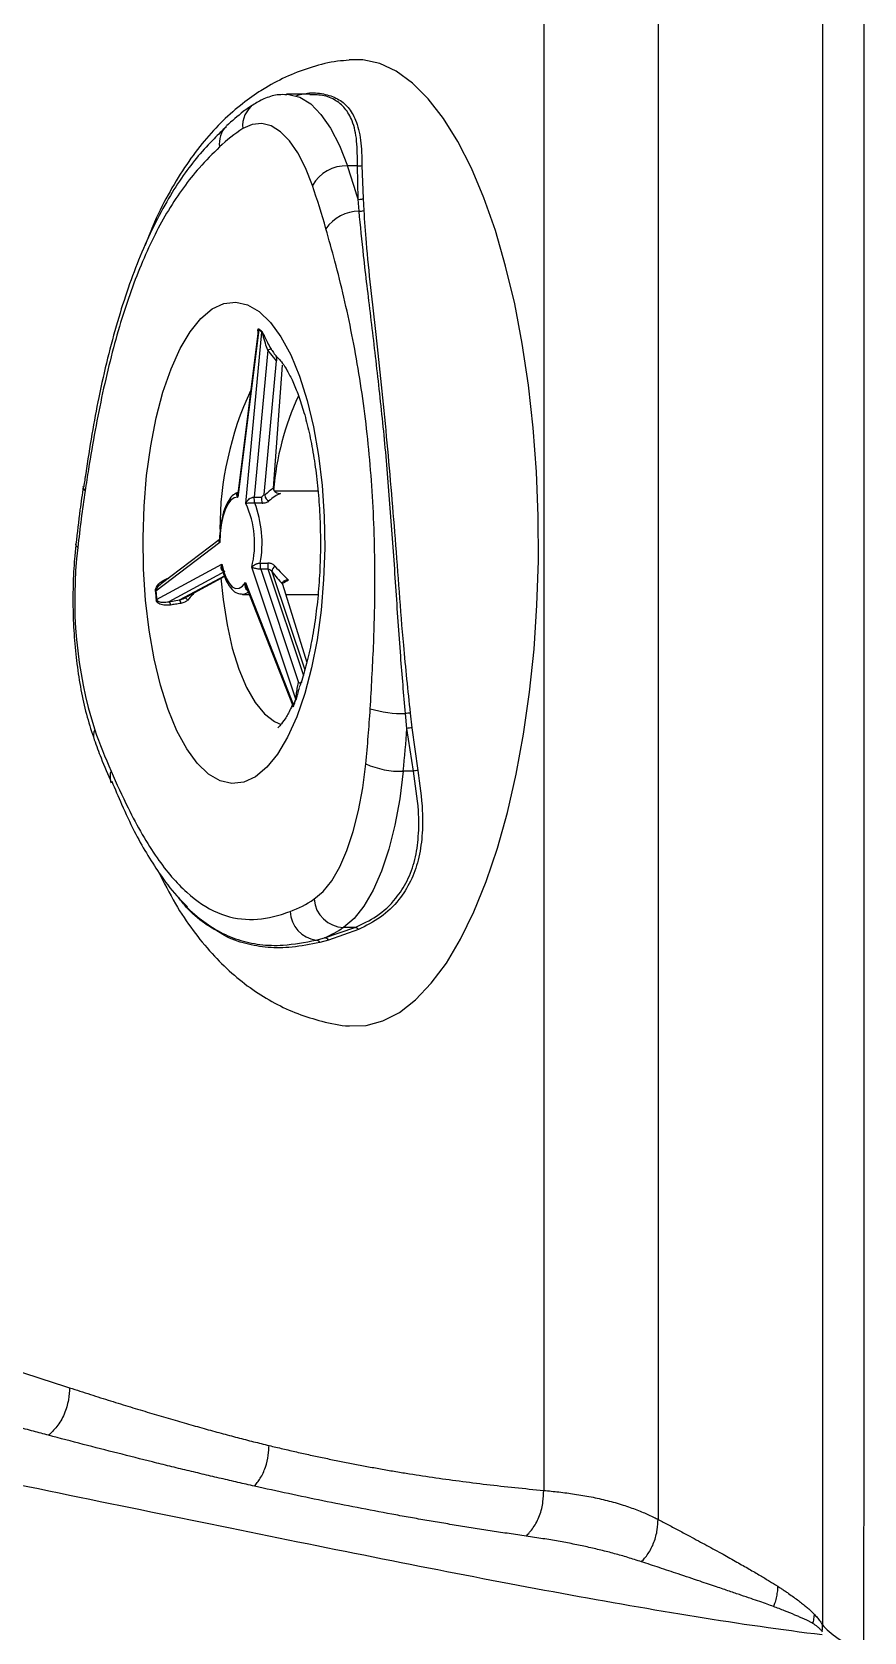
# Model space of a CAD drawing. Extents: x -54 to 18, y -18 to 89.
# Drawn here: x 9.1 to 11.96, y 10.73 to 16.23 of the extents above; entities that cross this region are included whole.
import ezdxf

# ---------------------------------------------------------------- set-up
doc = ezdxf.new("R2010")
doc.units = 0
doc.header["$MEASUREMENT"] = 0
doc.layers.add('GEOMETRY', color=2, linetype='Continuous', lineweight=25)

# ---------------------------------------------------------------- blocks, each defined once
blk = doc.blocks.new('2026 MINI-ASPIRE')
at = {"layer": 'GEOMETRY'}
for p, q in [((29.1271, -29.0858), (29.1271, -39.6369)), ((28.7334, -29.1878), (28.7334, -39.5369)), ((27.9284, -34.7343), (27.8483, -34.7343)), ((27.941, -34.7364), (27.9284, -34.7359)), ((27.6404, -34.8448), (27.642, -34.8432)), ((28.0925, -34.9805), (28.0579, -34.9805)), ((28.0947, -35.0955), (28.0925, -34.9805)), ((28.1082, -34.9793), (28.112, -35.0933)), ((28.0983, -35.1368), (28.0947, -35.0955)), ((28.112, -35.0933), (28.1144, -35.1343)), ((27.7531, -35.5449), (27.6804, -36.1203)), ((27.7508, -35.5498), (27.6804, -36.1071)), ((27.7083, -36.1419), (27.7637, -35.5531)), ((27.7842, -35.615), (27.7367, -36.1202)), ((27.7712, -36.1108), (27.8143, -35.6517)), ((27.8143, -35.6517), (27.7842, -35.615)), ((27.8037, -36.0891), (27.8342, -35.6665)), ((27.1491, -36.0848), (27.1492, -36.0836)), ((27.9566, -36.1002), (27.8085, -36.1002)), ((27.7367, -36.1202), (27.7626, -36.1202)), ((27.7652, -36.1405), (27.7392, -36.1405)), ((27.6171, -36.2666), (27.4169, -36.4188)), ((27.619, -36.2761), (27.3989, -36.4435)), ((27.4015, -36.472), (27.6259, -36.3511)), ((27.6358, -36.3761), (27.4433, -36.4799)), ((27.8803, -36.8153), (27.7286, -36.3608)), ((27.7583, -36.3469), (27.7842, -36.3469)), ((27.7596, -36.368), (27.8897, -36.758)), ((27.7855, -36.368), (27.7596, -36.368)), ((27.908, -36.7349), (27.7855, -36.368)), ((27.7982, -36.3757), (27.9112, -36.7142)), ((27.4408, -36.3995), (27.443, -36.399)), ((27.4408, -36.3995), (27.4409, -36.4005)), ((27.4806, -36.4738), (27.6352, -36.3905)), ((27.4924, -36.4697), (27.6359, -36.3924)), ((27.7075, -36.4141), (27.8723, -36.8356)), ((27.7113, -36.4314), (27.8688, -36.8342)), ((27.8342, -36.419), (27.9181, -36.6889)), ((27.4433, -36.4799), (27.4806, -36.4738)), ((27.6968, -36.4546), (27.7204, -36.4546)), ((27.8453, -36.4546), (27.9567, -36.4546)), ((28.2629, -36.9159), (28.2579, -36.8648)), ((28.2741, -36.8632), (28.2802, -36.9141)), ((28.2849, -37.0629), (28.2629, -36.9159)), ((28.2802, -36.9141), (28.3004, -37.0606)), ((28.2849, -37.0629), (28.2503, -37.0629)), ((27.9506, -37.6438), (27.9792, -37.6361)), ((27.9928, -37.6441), (27.963, -37.6521)), ((27.9792, -37.6361), (28.0839, -37.6005)), ((28.0958, -37.6073), (27.9928, -37.6441)), ((28.0839, -37.6005), (28.0447, -37.6005))]:
    blk.add_line(p, q, dxfattribs=at)
at = {"layer": 'GEOMETRY', "flags": 128}
for points in [[(28.065, -37.9392), (28.1228, -37.9378), (28.1805, -37.9222), (28.2373, -37.8926), (28.2929, -37.8493), (28.3468, -37.7925), (28.3985, -37.7228), (28.4475, -37.6407), (28.4934, -37.5471), (28.5359, -37.4426), (28.5745, -37.3281), (28.609, -37.2047), (28.6391, -37.0734), (28.6645, -36.9353), (28.6849, -36.7916), (28.7003, -36.6435), (28.7104, -36.4922), (28.7152, -36.3392), (28.7147, -36.1856), (28.7088, -36.0328), (28.6977, -35.882), (28.6813, -35.7347), (28.6599, -35.592), (28.6336, -35.4551), (28.6026, -35.3252), (28.5673, -35.2035), (28.5278, -35.0909), (28.4847, -34.9885), (28.4381, -34.897), (28.3885, -34.8174), (28.3364, -34.7501), (28.2822, -34.696), (28.2263, -34.6553), (28.1692, -34.6284), (28.1115, -34.6156), (28.0645, -34.6156)], [(27.8487, -34.7343), (27.857, -34.7347), (27.8947, -34.7445), (27.9316, -34.7675), (27.9669, -34.8034), (28.0002, -34.8515), (28.0307, -34.9109), (28.0579, -34.9805)], [(27.9374, -35.0477), (27.9138, -34.9873), (27.8873, -34.9359), (27.8585, -34.8942), (27.8279, -34.8631), (27.7959, -34.8431), (27.7633, -34.8346), (27.7305, -34.8378), (27.6981, -34.8525)], [(27.7416, -37.0822), (27.7013, -37.101), (27.6605, -37.1057), (27.6197, -37.0963), (27.5798, -37.0728), (27.5414, -37.0358), (27.5051, -36.9857), (27.4716, -36.9236), (27.4414, -36.8504), (27.4151, -36.7673), (27.3932, -36.6759), (27.3759, -36.5777), (27.3636, -36.4744), (27.3565, -36.3676), (27.3547, -36.2594), (27.3583, -36.1514), (27.3671, -36.0456), (27.3811, -35.9438), (27.4, -35.8476), (27.4234, -35.7588), (27.4511, -35.6789), (27.4824, -35.6093), (27.5169, -35.551), (27.5539, -35.5052), (27.5929, -35.4726), (27.6332, -35.4538), (27.6741, -35.4491), (27.7148, -35.4585), (27.7547, -35.482), (27.7932, -35.519), (27.8295, -35.569), (27.863, -35.6312), (27.8931, -35.7044), (27.9194, -35.7874), (27.9414, -35.8788), (27.9587, -35.9771), (27.971, -36.0804), (27.9781, -36.1871), (27.9799, -36.2954), (27.9763, -36.4034), (27.9674, -36.5092), (27.9535, -36.611), (27.9346, -36.7072), (27.9111, -36.7959), (27.8835, -36.8758), (27.8522, -36.9455), (27.8177, -37.0038), (27.7806, -37.0496), (27.7416, -37.0822)], [(27.6804, -36.1203), (27.6686, -36.1223), (27.6572, -36.1305), (27.6466, -36.1446), (27.6373, -36.1639), (27.6296, -36.1877), (27.6238, -36.2151), (27.6203, -36.245), (27.619, -36.2761)], [(27.1304, -36.2929), (27.1251, -36.2875), (27.1236, -36.2823), (27.1236, -36.2821)], [(27.6259, -36.3511), (27.6325, -36.3772), (27.6408, -36.3993), (27.6507, -36.4166), (27.6617, -36.4283), (27.6733, -36.434), (27.6852, -36.4335), (27.6967, -36.4268), (27.7075, -36.4141)], [(27.623, -36.3993), (27.6302, -36.472), (27.6437, -36.5589), (27.6619, -36.6396), (27.6844, -36.7121), (27.7108, -36.7749), (27.7404, -36.8266), (27.7725, -36.866), (27.8066, -36.8923), (27.8296, -36.9021)], [(27.8897, -36.758), (27.8916, -36.7587), (27.8935, -36.7592), (27.8954, -36.7593), (27.8971, -36.7591), (27.8987, -36.7586), (27.9, -36.7578), (27.901, -36.7567), (27.9017, -36.7554)], [(27.943, -37.5034), (27.9742, -37.4769), (28.0039, -37.4395), (28.0314, -37.392), (28.0562, -37.3352), (28.078, -37.2701), (28.0963, -37.1979), (28.1107, -37.1199), (28.1212, -37.0375)], [(28.2503, -37.0629), (28.2382, -37.158), (28.2215, -37.248), (28.2004, -37.3313), (28.1753, -37.4064), (28.1466, -37.4719), (28.1149, -37.5268), (28.0808, -37.5699), (28.0447, -37.6005)], [(27.2456, -37.1025), (27.2455, -37.1024), (27.244, -37.0983)]]:
    blk.add_lwpolyline(points, dxfattribs=at)
at = {"layer": 'GEOMETRY'}
for centre, radius, start, end in [((27.7861, -34.8419), 0.0886, 123.7208, 186.8639), ((27.7004, -34.9024), 0.0832, 136.1322, 189.1825), ((27.991, -35.3046), 0.5387, 122.9282, 133.7832), ((28.0539, -35.115), 0.1345, 88.2649, 149.9901), ((25.1603, -35.9707), 3.0622, 16.6078, 18.8669), ((28.0983, -34.9537), 0.0274, 257.7986, 291.1105), ((25.1057, -36.0143), 2.9922, 15.8562, 18.8474), ((28.0997, -35.0661), 0.0298, 260.3711, 294.2896), ((28.0995, -35.2779), 0.1411, 90.4666, 144.9105), ((28.1018, -35.106), 0.0309, 263.5185, 293.9858), ((27.6399, -35.699), 0.1937, 50.3309, 54.3178), ((27.7434, -35.5439), 0.00969, 353.999, 13.0569), ((27.6406, -35.7015), 0.1929, 50.3309, 54.3178), ((27.7543, -35.5519), 0.00945, 353.0793, 12.3809), ((27.7929, -35.6238), 0.0124, 75.4839, 134.8417), ((28.7488, -36.2303), 1.1296, 154.9784, 180.0103), ((28.7504, -36.172), 0.9493, 155.0385, 175.4324), ((31.8643, -36.8058), 4.7616, 171.4574, 173.8159), ((27.1669, -36.0849), 0.0178, 179.9267, 230.1528), ((27.4116, -36.2797), 0.3272, 345.6534, 24.901), ((27.7791, -36.1252), 0.0427, 173.2689, 200.9714), ((27.3729, -36.2784), 0.3915, 349.9201, 20.6344), ((27.805, -36.1252), 0.0427, 173.2689, 200.9714), ((27.7971, -36.1123), 0.0231, 183.8029, 246.6016), ((28.6106, -36.4728), 1.4911, 173.0717, 197.4827), ((27.8049, -36.3547), 0.0473, 170.5733, 196.4155), ((27.8309, -36.3547), 0.0473, 170.5733, 196.4155), ((27.82, -36.3758), 0.0217, 121.53, 179.7005), ((27.3947, -36.436), 0.00861, 286.2838, 298.8933), ((29.265, -36.2862), 1.8745, 184.8382, 185.7162), ((29.2586, -36.2861), 1.8664, 184.8382, 185.7162), ((27.3972, -36.4654), 0.00785, 289.0661, 303.1956), ((27.4369, -36.4906), 0.0125, 355.7755, 58.9582), ((27.4685, -36.4848), 0.0164, 356.4263, 42.3628), ((27.7637, -36.207), 0.3695, 224.424, 226.3063), ((27.6959, -36.4236), 0.0309, 271.6175, 313.1847), ((27.108, -36.5226), 0.8259, 337.7324, 339.2444), ((27.105, -36.5237), 0.8295, 337.7324, 339.2444), ((27.8752, -36.8173), 0.00541, 355.9676, 21.3775), ((27.8669, -36.8375), 0.00577, 355.2429, 19.8721), ((22.7725, -36.5089), 5.3748, 354.356, 356.3801), ((28.2511, -36.4602), 0.4046, 253.5501, 270.9687), ((28.2745, -36.9512), 0.088, 90.3112, 100.8829), ((27.2313, -36.9396), 0.0469, 156.3024, 198.5396), ((29.2956, -36.1673), 2.2378, 199.6735, 203.5758), ((22.6878, -36.5128), 5.5896, 354.3523, 355.8648), ((28.2789, -36.9893), 0.0752, 89.0154, 102.299), ((28.2387, -36.7805), 0.2826, 245.4184, 272.3462), ((27.298, -37.0813), 0.0567, 160.5632, 197.5154), ((28.301, -37.118), 0.0575, 90.5068, 106.2544), ((27.7236, -37.1739), 0.3959, 290.3277, 303.6606), ((28.0488, -37.4944), 0.1061, 184.8665, 267.8092), ((27.964, -37.5417), 0.103, 181.9007, 262.5181), ((27.9477, -37.6616), 0.018, 31.7798, 80.5858), ((27.8075, -37.2425), 0.4294, 293.5723, 303.527), ((27.9779, -37.654), 0.0179, 33.5311, 85.6272), ((28.0817, -37.6182), 0.0179, 37.7759, 82.7459)]:
    blk.add_arc(centre, radius, start, end, dxfattribs=at)
for centre, major_axis, ratio, start_param, end_param in [((27.7981, -36.274), (0.0586, 0.1951), 0.488418, 0.500909, 0.768138), ((27.8164, -36.2774), (0.0667, 0.1731), 0.568136, 0.499148, 0.83811), ((27.7993, -36.2868), (-0.1288, 0.195), 0.225057, 1.891393, 2.158622), ((27.8164, -36.2774), (-0.1322, 0.1738), 0.25968, 1.843933, 2.182896), ((27.8164, -36.2774), (0.2238, 0.138), 0.496388, 4.492768, 4.582866)]:
    blk.add_ellipse(centre, major_axis=major_axis, ratio=ratio, start_param=start_param, end_param=end_param, dxfattribs=at)
for points, knots in [([(29.6942, -28.7225), (29.6938, -29.6623), (29.6935, -30.6021), (29.6932, -32.4816), (29.6931, -33.4214), (29.693, -36.2407), (29.6931, -38.1203), (29.6933, -39.9998)], [0, 0, 0, 0, 0.25, 0.25, 0.5, 0.5, 1, 1, 1, 1]), ([(29.8306, -28.7225), (29.8311, -29.002), (29.8321, -29.6057), (29.8333, -30.5831), (29.8344, -31.7095), (29.8351, -33.0008), (29.8356, -34.4744), (29.8357, -36.1487), (29.8353, -38.0434), (29.8347, -39.3823), (29.8343, -40.0919)], [0, 0, 0, 0, 0.073754, 0.15929, 0.257896, 0.370974, 0.500038, 0.646718, 0.812753, 1, 1, 1, 1]), ([(28.0643, -34.6172), (28.0508, -34.6182), (28.0076, -34.6214), (27.9367, -34.6394), (27.8538, -34.6698), (27.7937, -34.701), (27.7615, -34.7214), (27.7537, -34.7263)], [0, 0, 0, 0, 0.119712, 0.384588, 0.648542, 0.91476, 1, 1, 1, 1]), ([(27.7537, -34.7263), (27.732, -34.7414), (27.6848, -34.7741), (27.6194, -34.8339), (27.5553, -34.905), (27.495, -34.9873), (27.4386, -35.0819), (27.3934, -35.1718), (27.3698, -35.2332), (27.361, -35.2559)], [0, 0, 0, 0, 0.117008, 0.25382, 0.397708, 0.552032, 0.718378, 0.89554, 1, 1, 1, 1]), ([(27.8814, -34.7394), (27.8946, -34.7359), (27.9281, -34.727), (27.9769, -34.7317), (28.025, -34.7474), (28.0624, -34.7779), (28.0898, -34.8246), (28.106, -34.89), (28.1075, -34.9492), (28.1082, -34.9793)], [0, 0, 0, 0, 0.089189, 0.227296, 0.368701, 0.5067, 0.648619, 0.821579, 1, 1, 1, 1]), ([(27.7369, -34.7682), (27.7244, -34.7766), (27.6917, -34.7984), (27.661, -34.8261), (27.642, -34.8431)], [0, 0, 0, 0, 0.382445, 1, 1, 1, 1]), ([(27.8491, -34.736), (27.8403, -34.7357), (27.8152, -34.7348), (27.7762, -34.7462), (27.7496, -34.7611), (27.7369, -34.7682)], [0, 0, 0, 0, 0.221783, 0.628186, 1, 1, 1, 1]), ([(28.0925, -34.9805), (28.0925, -34.9511), (28.0924, -34.8925), (28.078, -34.8277), (28.0515, -34.781), (28.0148, -34.7516), (27.9765, -34.7367), (27.9493, -34.7365), (27.941, -34.7364)], [0, 0, 0, 0, 0.21135, 0.422456, 0.59023, 0.75793, 0.925526, 1, 1, 1, 1]), ([(27.6414, -34.8459), (27.6274, -34.8594), (27.5959, -34.8899), (27.5453, -34.9444), (27.4919, -35.0135), (27.4409, -35.0935), (27.3912, -35.1857), (27.3448, -35.2888), (27.3031, -35.3991), (27.2658, -35.5168), (27.232, -35.6426), (27.2028, -35.7718), (27.1778, -35.9048), (27.1621, -36.0093), (27.1528, -36.0697), (27.1505, -36.0849)], [0, 0, 0, 0, 0.064031, 0.144202, 0.222263, 0.303673, 0.391395, 0.477461, 0.561489, 0.644154, 0.728325, 0.814325, 0.891908, 0.972743, 1, 1, 1, 1]), ([(27.6182, -34.9157), (27.5946, -34.9389), (27.5523, -34.9803), (27.4934, -35.0539), (27.4265, -35.1543), (27.3514, -35.3029), (27.275, -35.515), (27.2135, -35.7579), (27.1769, -35.958), (27.1593, -36.0735), (27.1555, -36.0985)], [0, 0, 0, 0, 0.1133141, 0.2030249, 0.2927119, 0.4593265, 0.6230893, 0.7884535, 0.9540975, 1, 1, 1, 1]), ([(28.2579, -36.8648), (28.2522, -36.7992), (28.2396, -36.6549), (28.225, -36.4274), (28.2083, -36.1871), (28.1893, -35.9499), (28.1649, -35.7191), (28.1387, -35.4976), (28.1145, -35.3024), (28.1032, -35.1871), (28.0983, -35.1368)], [0, 0, 0, 0, 0.109289, 0.240653, 0.372441, 0.503824, 0.63517, 0.766922, 0.898249, 1, 1, 1, 1]), ([(28.1144, -35.1343), (28.1168, -35.1709), (28.1226, -35.2558), (28.1373, -35.3982), (28.1555, -35.5615), (28.1742, -35.7332), (28.192, -35.9091), (28.2078, -36.0861), (28.2222, -36.2647), (28.2358, -36.4462), (28.2511, -36.6477), (28.2658, -36.7854), (28.2741, -36.8632)], [0, 0, 0, 0, 0.074578, 0.173246, 0.271929, 0.37367, 0.475414, 0.572737, 0.670057, 0.77015, 0.870233, 1, 1, 1, 1]), ([(28.1365, -36.8482), (28.1407, -36.7769), (28.1491, -36.6344), (28.1549, -36.3897), (28.1475, -36.119), (28.1208, -35.8293), (28.076, -35.5579), (28.0273, -35.3502), (27.9945, -35.2339), (27.984, -35.1968)], [0, 0, 0, 0, 0.1231091, 0.2460872, 0.4175077, 0.5840052, 0.7522704, 0.9207944, 1, 1, 1, 1]), ([(27.7497, -35.5477), (27.7498, -35.5458), (27.75, -35.5429), (27.7513, -35.541), (27.7524, -35.5415), (27.7529, -35.5417)], [0, 0, 0, 0, 0.528137, 0.797452, 1, 1, 1, 1]), ([(27.7525, -35.5627), (27.7525, -35.5626), (27.751, -35.5587), (27.7508, -35.5544), (27.7508, -35.5498), (27.7509, -35.5495), (27.7509, -35.5494)], [0, 0, 0, 0, 0.008212, 0.665658, 0.952124, 1, 1, 1, 1]), ([(27.7531, -35.5449), (27.7529, -35.5448), (27.7525, -35.5447), (27.7519, -35.5452), (27.7512, -35.5467), (27.7511, -35.5487), (27.751, -35.5498)], [0, 0, 0, 0, 0.151854, 0.243349, 0.609564, 1, 1, 1, 1]), ([(27.7635, -35.5499), (27.764, -35.5503), (27.7652, -35.5516), (27.7674, -35.5556), (27.7733, -35.5677), (27.7818, -35.5869), (27.791, -35.6037), (27.7955, -35.6109), (27.796, -35.6118)], [0, 0, 0, 0, 0.043653, 0.130336, 0.214966, 0.62446, 0.95607, 1, 1, 1, 1]), ([(27.7842, -35.615), (27.7813, -35.6071), (27.7754, -35.5905), (27.7701, -35.5707), (27.7665, -35.559), (27.7653, -35.556), (27.7645, -35.5542), (27.764, -35.5534), (27.7637, -35.5531), (27.7637, -35.5531)], [0, 0, 0, 0, 0.391366, 0.813055, 0.893352, 0.937252, 0.967349, 0.993655, 1, 1, 1, 1]), ([(27.796, -35.6118), (27.7994, -35.6169), (27.8039, -35.6238), (27.8091, -35.6301), (27.8104, -35.6317)], [0, 0, 0, 0, 0.7415329, 1, 1, 1, 1]), ([(27.8104, -35.6317), (27.813, -35.6352), (27.8161, -35.6394), (27.8198, -35.6418), (27.8205, -35.6422)], [0, 0, 0, 0, 0.819857, 1, 1, 1, 1]), ([(27.8104, -35.6317), (27.8113, -35.6334), (27.8131, -35.6369), (27.8146, -35.6439), (27.8144, -35.6497), (27.8143, -35.6517)], [0, 0, 0, 0, 0.353818, 0.7664556, 1, 1, 1, 1]), ([(27.8202, -35.6426), (27.8209, -35.6432), (27.823, -35.645), (27.8347, -35.6586), (27.8511, -35.684), (27.8702, -35.7212), (27.8899, -35.7695), (27.9092, -35.8287), (27.9268, -35.8976), (27.9418, -35.9749), (27.9536, -36.0589), (27.9616, -36.1478), (27.9655, -36.2396), (27.9651, -36.3325), (27.9604, -36.4244), (27.9515, -36.5134), (27.9388, -36.5976), (27.9227, -36.6745), (27.9069, -36.7343), (27.8962, -36.764), (27.8925, -36.7744)], [0, 0, 0, 0, 0.02634, 0.075914, 0.126532, 0.17924, 0.234258, 0.291392, 0.350282, 0.41054, 0.471811, 0.53379, 0.596221, 0.658885, 0.721579, 0.78405, 0.846094, 0.907473, 0.96791, 1, 1, 1, 1]), ([(27.1492, -36.0836), (27.1453, -36.1105), (27.1358, -36.1757), (27.1281, -36.2427), (27.1236, -36.2821)], [0, 0, 0, 0, 0.410704, 1, 1, 1, 1]), ([(27.6843, -36.1024), (27.6779, -36.1053), (27.6642, -36.1113), (27.6483, -36.1316), (27.6342, -36.161), (27.6238, -36.2004), (27.6183, -36.2409), (27.6177, -36.2671), (27.6175, -36.2777)], [0, 0, 0, 0, 0.139735, 0.298986, 0.486434, 0.680442, 0.870602, 1, 1, 1, 1]), ([(27.6804, -36.1203), (27.6804, -36.1203), (27.6789, -36.1175), (27.6776, -36.1137), (27.6776, -36.1085), (27.6788, -36.106), (27.6801, -36.1043), (27.6807, -36.104), (27.6808, -36.1039)], [0, 0, 0, 0, 0.008251, 0.460309, 0.635792, 0.915225, 0.97338, 1, 1, 1, 1]), ([(27.8037, -36.0891), (27.8038, -36.0908), (27.8039, -36.0942), (27.8066, -36.0991), (27.8118, -36.1038), (27.8193, -36.1067), (27.8252, -36.1073), (27.8278, -36.1073), (27.8279, -36.1073)], [0, 0, 0, 0, 0.141832, 0.283049, 0.482509, 0.76873, 0.995351, 1, 1, 1, 1]), ([(27.6805, -36.1071), (27.6802, -36.1114), (27.6799, -36.1158), (27.6804, -36.1202), (27.6804, -36.1203)], [0, 0, 0, 0, 0.9816057, 1, 1, 1, 1]), ([(27.7083, -36.1419), (27.7084, -36.1419), (27.7097, -36.1386), (27.7124, -36.1342), (27.7178, -36.1283), (27.7216, -36.1253), (27.7263, -36.1226), (27.7291, -36.1215), (27.7331, -36.1204), (27.735, -36.1203), (27.7367, -36.1202)], [0, 0, 0, 0, 0.0059413, 0.3368351, 0.4673967, 0.6758384, 0.7092467, 0.8628059, 0.881475, 1, 1, 1, 1]), ([(27.7392, -36.1405), (27.7376, -36.1405), (27.7357, -36.1405), (27.7317, -36.1405), (27.7288, -36.1406), (27.7238, -36.1407), (27.7195, -36.1409), (27.7134, -36.1413), (27.7102, -36.1416), (27.7084, -36.1419), (27.7083, -36.1419)], [0, 0, 0, 0, 0.120803, 0.139689, 0.283834, 0.326621, 0.532215, 0.661327, 0.993929, 1, 1, 1, 1]), ([(27.7626, -36.1202), (27.7627, -36.1201), (27.7657, -36.1172), (27.7685, -36.114), (27.7712, -36.1108)], [0, 0, 0, 0, 0.013983, 1, 1, 1, 1]), ([(27.7652, -36.1405), (27.7666, -36.1404), (27.7722, -36.1403), (27.7809, -36.1384), (27.7856, -36.1351), (27.7879, -36.1335)], [0, 0, 0, 0, 0.154454, 0.583769, 1, 1, 1, 1]), ([(27.774, -36.1138), (27.774, -36.1138), (27.7731, -36.1129), (27.7721, -36.1118), (27.7712, -36.1108)], [0, 0, 0, 0, 0.020246, 1, 1, 1, 1]), ([(27.619, -36.2761), (27.6189, -36.2761), (27.6172, -36.2746), (27.6155, -36.2724), (27.615, -36.2693), (27.6157, -36.2676), (27.6169, -36.2667), (27.6171, -36.2666)], [0, 0, 0, 0, 0.008465, 0.479908, 0.665926, 0.962905, 1, 1, 1, 1]), ([(27.6176, -36.2654), (27.6176, -36.2656), (27.6175, -36.2659), (27.6173, -36.2662), (27.6172, -36.2664)], [0, 0, 0, 0, 0.446721, 1, 1, 1, 1]), ([(27.6178, -36.2654), (27.6179, -36.2689), (27.6181, -36.2725), (27.619, -36.2761), (27.619, -36.2761)], [0, 0, 0, 0, 0.980181, 1, 1, 1, 1]), ([(27.1236, -36.2821), (27.122, -36.2983), (27.1173, -36.3451), (27.1133, -36.4247), (27.1132, -36.5197), (27.1181, -36.614), (27.1279, -36.7061), (27.1426, -36.7944), (27.1618, -36.8786), (27.1785, -36.9291), (27.1869, -36.9545)], [0, 0, 0, 0, 0.069613, 0.201706, 0.333633, 0.46559, 0.597772, 0.730493, 0.864138, 1, 1, 1, 1]), ([(27.6358, -36.3761), (27.6343, -36.376), (27.6325, -36.3758), (27.6294, -36.3745), (27.6276, -36.3731), (27.6252, -36.3698), (27.624, -36.3662), (27.6235, -36.3595), (27.6246, -36.3546), (27.6259, -36.3511), (27.6259, -36.3511)], [0, 0, 0, 0, 0.118525, 0.137194, 0.290753, 0.324162, 0.532603, 0.663165, 0.994059, 1, 1, 1, 1]), ([(27.6259, -36.3511), (27.6259, -36.3512), (27.6257, -36.3559), (27.6258, -36.3609), (27.6271, -36.3653), (27.6271, -36.3654)], [0, 0, 0, 0, 0.017638, 0.984015, 1, 1, 1, 1]), ([(27.6273, -36.3654), (27.628, -36.3685), (27.6317, -36.3853), (27.6418, -36.4118), (27.6581, -36.4369), (27.6769, -36.4523), (27.6906, -36.4532), (27.6963, -36.4536)], [0, 0, 0, 0, 0.061629, 0.334217, 0.615428, 0.839251, 1, 1, 1, 1]), ([(27.7286, -36.3608), (27.7286, -36.3607), (27.7302, -36.3588), (27.7332, -36.356), (27.739, -36.3522), (27.7431, -36.3503), (27.748, -36.3485), (27.7508, -36.3478), (27.7548, -36.3471), (27.7567, -36.347), (27.7583, -36.3469)], [0, 0, 0, 0, 0.006071, 0.338673, 0.467785, 0.673379, 0.716166, 0.860311, 0.879197, 1, 1, 1, 1]), ([(27.7596, -36.368), (27.7579, -36.368), (27.756, -36.368), (27.7518, -36.3676), (27.7489, -36.3673), (27.7439, -36.3665), (27.7397, -36.3656), (27.7335, -36.3636), (27.7304, -36.362), (27.7286, -36.3608), (27.7286, -36.3608)], [0, 0, 0, 0, 0.118525, 0.137194, 0.290753, 0.324162, 0.532603, 0.663165, 0.994059, 1, 1, 1, 1]), ([(27.8086, -36.3573), (27.8074, -36.3561), (27.8037, -36.3524), (27.7956, -36.348), (27.7881, -36.3473), (27.7842, -36.3469)], [0, 0, 0, 0, 0.203009, 0.597057, 1, 1, 1, 1]), ([(27.7855, -36.368), (27.7872, -36.3682), (27.7892, -36.3684), (27.7929, -36.3701), (27.7957, -36.3723), (27.7976, -36.3748), (27.7982, -36.3757)], [0, 0, 0, 0, 0.332362, 0.38263, 0.78188, 1, 1, 1, 1]), ([(27.3971, -36.4443), (27.3971, -36.4432), (27.397, -36.44), (27.3986, -36.4348), (27.4045, -36.4229), (27.4173, -36.4102), (27.4321, -36.402), (27.4399, -36.3998), (27.4408, -36.3995)], [0, 0, 0, 0, 0.043653, 0.130336, 0.214966, 0.62446, 0.95607, 1, 1, 1, 1]), ([(27.4172, -36.4189), (27.412, -36.4231), (27.4058, -36.428), (27.4008, -36.4362), (27.3995, -36.4391), (27.399, -36.4412), (27.3988, -36.4427), (27.3989, -36.4434), (27.3989, -36.4435)], [0, 0, 0, 0, 0.671413, 0.812548, 0.88971, 0.94261, 0.988848, 1, 1, 1, 1]), ([(27.7156, -36.4422), (27.7155, -36.4422), (27.7138, -36.4414), (27.712, -36.4399), (27.7092, -36.4364), (27.7075, -36.4322), (27.7063, -36.4244), (27.7067, -36.4184), (27.7075, -36.4142), (27.7075, -36.4141)], [0, 0, 0, 0, 0.010247, 0.17608, 0.225305, 0.461832, 0.610371, 0.993016, 1, 1, 1, 1]), ([(27.7075, -36.4141), (27.7075, -36.4142), (27.7079, -36.4189), (27.7088, -36.4249), (27.711, -36.4303), (27.7114, -36.4314)], [0, 0, 0, 0, 0.0143471, 0.813388, 1, 1, 1, 1]), ([(27.8554, -36.4054), (27.8554, -36.4054), (27.8527, -36.4054), (27.847, -36.4058), (27.8399, -36.408), (27.8354, -36.4116), (27.8336, -36.4152), (27.834, -36.4178), (27.8342, -36.419)], [0, 0, 0, 0, 0.004649, 0.23127, 0.517491, 0.716951, 0.858168, 1, 1, 1, 1]), ([(27.4493, -36.4915), (27.4414, -36.4921), (27.4265, -36.4931), (27.4115, -36.4881), (27.4036, -36.4818), (27.4006, -36.4771), (27.4, -36.4741), (27.3998, -36.4729)], [0, 0, 0, 0, 0.3847193, 0.7270367, 0.8711987, 0.9447118, 1, 1, 1, 1]), ([(27.4015, -36.472), (27.4016, -36.4726), (27.4018, -36.4734), (27.4026, -36.4752), (27.4049, -36.4778), (27.4119, -36.481), (27.4244, -36.4828), (27.4367, -36.4809), (27.4433, -36.4799)], [0, 0, 0, 0, 0.0261572, 0.0419176, 0.1049991, 0.2442715, 0.5983622, 1, 1, 1, 1]), ([(27.4849, -36.4858), (27.4787, -36.4867), (27.4664, -36.4885), (27.455, -36.4905), (27.4493, -36.4915)], [0, 0, 0, 0, 0.504479, 1, 1, 1, 1]), ([(27.4806, -36.4738), (27.4842, -36.4731), (27.4883, -36.4724), (27.492, -36.4698), (27.4923, -36.4695)], [0, 0, 0, 0, 0.895553, 1, 1, 1, 1]), ([(27.5085, -36.4742), (27.5058, -36.4767), (27.5026, -36.4795), (27.4946, -36.4837), (27.4894, -36.4848), (27.4849, -36.4858)], [0, 0, 0, 0, 0.395088, 0.467641, 1, 1, 1, 1]), ([(27.5318, -36.4485), (27.5298, -36.4507), (27.5222, -36.4593), (27.5143, -36.4679), (27.5085, -36.4742)], [0, 0, 0, 0, 0.2558188, 1, 1, 1, 1]), ([(27.8803, -36.8153), (27.8804, -36.8148), (27.8807, -36.8141), (27.8812, -36.8118), (27.8819, -36.8068), (27.8832, -36.7949), (27.8853, -36.7771), (27.8882, -36.7646), (27.8897, -36.758)], [0, 0, 0, 0, 0.026157, 0.041918, 0.104999, 0.244271, 0.598362, 1, 1, 1, 1]), ([(27.8931, -36.7746), (27.8929, -36.7752), (27.8899, -36.7818), (27.887, -36.7942), (27.8837, -36.8074), (27.8819, -36.8141), (27.881, -36.8166), (27.8806, -36.8176)], [0, 0, 0, 0, 0.0456975, 0.5766329, 0.8002288, 0.9142478, 1, 1, 1, 1]), ([(27.8687, -36.834), (27.8667, -36.8388), (27.858, -36.8591), (27.8431, -36.8836), (27.8274, -36.9056), (27.8183, -36.9141), (27.8183, -36.9141), (27.8183, -36.9141)], [0, 0, 0, 0, 0.084231, 0.355906, 0.617272, 0.869921, 1, 1, 1, 1]), ([(27.8726, -36.838), (27.8723, -36.8387), (27.8714, -36.8406), (27.8704, -36.8418), (27.8685, -36.8417), (27.8692, -36.8379), (27.8697, -36.8348)], [0, 0, 0, 0, 0.076689, 0.228975, 0.377651, 1, 1, 1, 1]), ([(27.8688, -36.8343), (27.869, -36.8348), (27.8694, -36.8359), (27.8693, -36.8364), (27.8693, -36.8359), (27.8697, -36.8345), (27.8698, -36.8338)], [0, 0, 0, 0, 0.153999, 0.361948, 0.680977, 1, 1, 1, 1]), ([(27.8692, -36.8342), (27.8693, -36.8347), (27.8694, -36.8362), (27.8703, -36.8369), (27.871, -36.8371), (27.8716, -36.8367), (27.872, -36.8361), (27.8722, -36.8357), (27.8723, -36.8356)], [0, 0, 0, 0, 0.233605, 0.562786, 0.742761, 0.866144, 0.973989, 1, 1, 1, 1]), ([(27.1869, -36.9545), (27.1946, -36.9755), (27.2133, -37.0267), (27.2336, -37.0744), (27.2456, -37.1025)], [0, 0, 0, 0, 0.410399, 1, 1, 1, 1]), ([(27.2446, -37.0624), (27.2638, -37.1054), (27.2983, -37.1824), (27.3515, -37.2818), (27.4175, -37.3865), (27.5033, -37.4864), (27.6106, -37.5578), (27.7207, -37.5796), (27.8044, -37.5652), (27.851, -37.5487), (27.8611, -37.5452)], [0, 0, 0, 0, 0.113314, 0.203025, 0.292712, 0.459327, 0.623089, 0.788453, 0.954097, 1, 1, 1, 1]), ([(28.0839, -37.6005), (28.1094, -37.5888), (28.1611, -37.565), (28.222, -37.5081), (28.2657, -37.4411), (28.292, -37.3689), (28.3041, -37.2875), (28.3043, -37.1867), (28.2921, -37.109), (28.2849, -37.0629)], [0, 0, 0, 0, 0.155617, 0.316092, 0.439294, 0.566132, 0.68942, 0.815883, 1, 1, 1, 1]), ([(28.3004, -37.0606), (28.307, -37.1073), (28.3179, -37.1854), (28.3165, -37.2875), (28.3038, -37.3694), (28.2771, -37.4433), (28.234, -37.5109), (28.1731, -37.5698), (28.1218, -37.5946), (28.0958, -37.6073)], [0, 0, 0, 0, 0.18374, 0.307284, 0.433662, 0.557175, 0.6842, 0.839564, 1, 1, 1, 1]), ([(27.2471, -37.0971), (27.2583, -37.1237), (27.2829, -37.1819), (27.3223, -37.2679), (27.366, -37.3455), (27.4142, -37.4204), (27.4609, -37.4835), (27.4954, -37.5174), (27.508, -37.5298)], [0, 0, 0, 0, 0.1539463, 0.3370777, 0.5010328, 0.6672019, 0.8780838, 1, 1, 1, 1]), ([(27.4077, -37.4089), (27.4266, -37.4462), (27.4625, -37.5169), (27.5245, -37.6098), (27.5891, -37.6894), (27.6577, -37.7574), (27.73, -37.8147), (27.8063, -37.8616), (27.8863, -37.8986), (27.9721, -37.9246), (28.0325, -37.9381), (28.0647, -37.9391), (28.0653, -37.9391)], [0, 0, 0, 0, 0.1425423, 0.270504, 0.3893532, 0.4999506, 0.6042388, 0.7040215, 0.8007297, 0.8954592, 0.998277, 1, 1, 1, 1]), ([(27.605, -37.6098), (27.5918, -37.6022), (27.5564, -37.5816), (27.5133, -37.5435), (27.4856, -37.509), (27.4763, -37.4974)], [0, 0, 0, 0, 0.282128, 0.758332, 1, 1, 1, 1]), ([(27.4802, -37.5014), (27.4822, -37.504), (27.503, -37.531), (27.5472, -37.5691), (27.6121, -37.6144), (27.6817, -37.6447), (27.7563, -37.661), (27.8439, -37.6644), (27.9121, -37.6513), (27.9506, -37.6438)], [0, 0, 0, 0, 0.0169652, 0.1744947, 0.327606, 0.4807167, 0.6382063, 0.7956929, 1, 1, 1, 1]), ([(27.963, -37.6521), (27.9306, -37.6585), (27.8678, -37.6708), (27.7843, -37.6712), (27.707, -37.6578), (27.6472, -37.6374), (27.6148, -37.6162), (27.605, -37.6098)], [0, 0, 0, 0, 0.233821, 0.454331, 0.674861, 0.902068, 1, 1, 1, 1]), ([(26.7636, -39.0751), (26.773, -39.0782), (26.7948, -39.0855), (26.8324, -39.0976), (26.8794, -39.1126), (26.9421, -39.1324), (27.0173, -39.1563), (27.0737, -39.1748), (27.1019, -39.184)], [0, 0, 0, 0, 0.082961, 0.193947, 0.332959, 0.499997, 0.749998, 1, 1, 1, 1]), ([(27.1019, -39.184), (27.1013, -39.1955), (27.1006, -39.2099), (27.095, -39.2414), (27.0902, -39.2584), (27.0765, -39.2904), (27.0675, -39.3052), (27.053, -39.3236), (27.048, -39.3291), (27.0384, -39.339), (27.0338, -39.3433), (27.0298, -39.3473)], [0, 0, 0, 0, 0.25, 0.25, 0.5, 0.5, 0.75, 0.75, 0.875, 0.875, 1, 1, 1, 1]), ([(27.1019, -39.184), (27.1258, -39.1917), (27.1729, -39.2068), (27.2427, -39.2288), (27.3107, -39.2497), (27.3768, -39.2697), (27.4411, -39.2888), (27.5035, -39.3068), (27.564, -39.3239), (27.6227, -39.34), (27.6796, -39.3551), (27.7346, -39.3693), (27.7707, -39.3781), (27.7884, -39.3825)], [0, 0, 0, 0, 0.104518, 0.206312, 0.305384, 0.401733, 0.49536, 0.586266, 0.674451, 0.759916, 0.842662, 0.92269, 1, 1, 1, 1]), ([(25.4402, -39.212), (25.8676, -39.2999), (26.2773, -39.3836), (27.0601, -39.5443), (27.4333, -39.6212), (27.9652, -39.7292), (28.1379, -39.7639), (28.4739, -39.8301), (28.6372, -39.8615), (28.9545, -39.9198), (29.1085, -39.9468), (29.4072, -39.9948), (29.5518, -40.0158), (29.6918, -40.033)], [0, 0, 0, 0, 0.25, 0.25, 0.5, 0.5, 0.625, 0.625, 0.75, 0.75, 0.875, 0.875, 1, 1, 1, 1]), ([(27.0298, -39.3473), (27.0124, -39.3427), (26.9763, -39.3331), (26.9199, -39.3178), (26.8523, -39.2995), (26.77, -39.2769), (26.7076, -39.2599), (26.6738, -39.2507)], [0, 0, 0, 0, 0.1466576, 0.3058044, 0.477468, 0.7172347, 1, 1, 1, 1]), ([(27.7385, -39.5224), (27.7194, -39.5181), (27.6812, -39.5094), (27.6235, -39.496), (27.5652, -39.4823), (27.5063, -39.4682), (27.4468, -39.4538), (27.3675, -39.4342), (27.2683, -39.4092), (27.1493, -39.3787), (27.0696, -39.3577), (27.0298, -39.3473)], [0, 0, 0, 0, 0.081877, 0.164338, 0.247384, 0.33102, 0.41525, 0.500077, 0.66727, 0.833902, 1, 1, 1, 1]), ([(27.7385, -39.5224), (27.7413, -39.5187), (27.7445, -39.5146), (27.7513, -39.5056), (27.7548, -39.5006), (27.7649, -39.484), (27.7711, -39.4711), (27.7806, -39.4438), (27.7839, -39.4296), (27.7876, -39.4035), (27.7881, -39.3918), (27.7884, -39.3825)], [0, 0, 0, 0, 0.125, 0.125, 0.25, 0.25, 0.5, 0.5, 0.75, 0.75, 1, 1, 1, 1]), ([(27.7884, -39.3825), (27.8042, -39.3863), (27.8357, -39.3938), (27.8831, -39.4047), (27.9304, -39.4152), (27.9776, -39.4253), (28.0248, -39.4351), (28.072, -39.4444), (28.1192, -39.4534), (28.1663, -39.4619), (28.2134, -39.4701), (28.2748, -39.4803), (28.3513, -39.492), (28.4436, -39.5048), (28.5382, -39.5166), (28.6351, -39.5275), (28.7004, -39.5338), (28.7334, -39.5369)], [0, 0, 0, 0, 0.050206, 0.100365, 0.150478, 0.200544, 0.250565, 0.300541, 0.350472, 0.400358, 0.450201, 0.5, 0.595283, 0.692922, 0.79292, 0.895278, 1, 1, 1, 1]), ([(28.6733, -39.6942), (28.6537, -39.6914), (28.6147, -39.6857), (28.5562, -39.6769), (28.498, -39.6678), (28.44, -39.6585), (28.3822, -39.6489), (28.3248, -39.6391), (28.2676, -39.6291), (28.19, -39.615), (28.0921, -39.5966), (27.9738, -39.573), (27.8561, -39.5485), (27.7775, -39.531), (27.7385, -39.5224)], [0, 0, 0, 0, 0.064331, 0.128175, 0.191534, 0.25441, 0.316805, 0.378722, 0.440164, 0.501131, 0.627918, 0.753311, 0.877331, 1, 1, 1, 1]), ([(28.6733, -39.6942), (28.6769, -39.6903), (28.6809, -39.6859), (28.6893, -39.6762), (28.6936, -39.6708), (28.7062, -39.6528), (28.7138, -39.6384), (28.7252, -39.6077), (28.7289, -39.5914), (28.733, -39.5615), (28.7333, -39.5479), (28.7334, -39.5369)], [0, 0, 0, 0, 0.125, 0.125, 0.25, 0.25, 0.5, 0.5, 0.75, 0.75, 1, 1, 1, 1]), ([(28.7334, -39.5369), (28.7422, -39.5378), (28.7596, -39.5394), (28.7861, -39.5423), (28.8127, -39.5455), (28.8502, -39.5508), (28.8974, -39.5589), (28.9532, -39.5713), (29.0059, -39.5864), (29.0463, -39.6006), (29.0752, -39.6123), (29.0946, -39.6209), (29.1117, -39.629), (29.1225, -39.6345), (29.1271, -39.6369)], [0, 0, 0, 0, 0.0571562, 0.1130786, 0.1749713, 0.2364974, 0.3706665, 0.5097841, 0.6523433, 0.7842486, 0.8447742, 0.9011658, 0.9568954, 1, 1, 1, 1]), ([(29.07, -39.7825), (29.0733, -39.7787), (29.077, -39.7746), (29.0847, -39.7653), (29.0887, -39.7602), (29.1003, -39.7432), (29.1074, -39.7297), (29.1183, -39.7013), (29.122, -39.6864), (29.1262, -39.6591), (29.1268, -39.6468), (29.1271, -39.6369)], [0, 0, 0, 0, 0.125, 0.125, 0.25, 0.25, 0.5, 0.5, 0.75, 0.75, 1, 1, 1, 1]), ([(29.1271, -39.6369), (29.1391, -39.6431), (29.1632, -39.6557), (29.1997, -39.6751), (29.2438, -39.6985), (29.2941, -39.7257), (29.348, -39.7553), (29.3966, -39.7824), (29.4392, -39.8066), (29.4768, -39.8285), (29.5094, -39.848), (29.5294, -39.8605), (29.5386, -39.8663)], [0, 0, 0, 0, 0.087129, 0.175762, 0.265898, 0.40781, 0.542752, 0.658568, 0.7622, 0.853648, 0.932914, 1, 1, 1, 1]), ([(29.07, -39.7825), (29.0621, -39.7799), (29.0465, -39.7749), (29.023, -39.7677), (29, -39.7609), (28.9694, -39.7524), (28.9309, -39.7424), (28.8835, -39.7313), (28.8346, -39.7211), (28.7838, -39.7116), (28.73, -39.7026), (28.6926, -39.6971), (28.6733, -39.6942)], [0, 0, 0, 0, 0.06595, 0.130193, 0.192727, 0.253549, 0.375969, 0.496298, 0.617134, 0.740899, 0.866107, 1, 1, 1, 1]), ([(29.5241, -39.9363), (29.5171, -39.9337), (29.5015, -39.9281), (29.4758, -39.9191), (29.4456, -39.9086), (29.4107, -39.8967), (29.3713, -39.8832), (29.3245, -39.8674), (29.2657, -39.8476), (29.1999, -39.8255), (29.1327, -39.8031), (29.0904, -39.7892), (29.07, -39.7825)], [0, 0, 0, 0, 0.047287, 0.104643, 0.172051, 0.2495, 0.336981, 0.434495, 0.559787, 0.725318, 0.867987, 1, 1, 1, 1]), ([(29.5386, -39.8663), (29.5384, -39.8706), (29.5381, -39.876), (29.5368, -39.8882), (29.5358, -39.8951), (29.5331, -39.9087), (29.5313, -39.9154), (29.5276, -39.9272), (29.5256, -39.9323), (29.5241, -39.9363)], [0, 0, 0, 0, 0.25, 0.25, 0.5, 0.5, 0.75, 0.75, 1, 1, 1, 1]), ([(29.5386, -39.8663), (29.5422, -39.8687), (29.5496, -39.8734), (29.5607, -39.8809), (29.5741, -39.89), (29.5894, -39.9008), (29.6057, -39.9128), (29.6205, -39.9241), (29.6335, -39.9345), (29.6451, -39.9443), (29.6551, -39.9532), (29.6613, -39.9594), (29.6642, -39.9623)], [0, 0, 0, 0, 0.086672, 0.1747, 0.264086, 0.404898, 0.539117, 0.654304, 0.757972, 0.850133, 0.930801, 1, 1, 1, 1]), ([(29.6593, -39.9944), (29.6569, -39.9931), (29.6515, -39.9901), (29.643, -39.9858), (29.6333, -39.9812), (29.6226, -39.9762), (29.6107, -39.971), (29.5905, -39.9623), (29.5616, -39.9505), (29.5369, -39.9411), (29.5241, -39.9363)], [0, 0, 0, 0, 0.0554421, 0.1190646, 0.1908599, 0.2708184, 0.3589301, 0.4551847, 0.7182451, 1, 1, 1, 1]), ([(29.6642, -39.9623), (29.664, -39.9642), (29.6638, -39.9666), (29.6633, -39.9722), (29.6629, -39.9753), (29.662, -39.9815), (29.6614, -39.9846), (29.6603, -39.9902), (29.6598, -39.9926), (29.6593, -39.9944)], [0, 0, 0, 0, 0.25, 0.25, 0.5, 0.5, 0.75, 0.75, 1, 1, 1, 1]), ([(29.6923, -40.024), (29.6916, -40.0229), (29.6901, -40.0207), (29.6877, -40.0177), (29.685, -40.0146), (29.6821, -40.0116), (29.6789, -40.0086), (29.6755, -40.0057), (29.6719, -40.0027), (29.6679, -39.9999), (29.6637, -39.9971), (29.6608, -39.9953), (29.6593, -39.9944)], [0, 0, 0, 0, 0.06868, 0.144178, 0.226552, 0.315856, 0.412141, 0.515456, 0.62585, 0.743374, 0.868074, 1, 1, 1, 1]), ([(29.6642, -39.9623), (29.6659, -39.9641), (29.6692, -39.9677), (29.6742, -39.9735), (29.6792, -39.9798), (29.6842, -39.9867), (29.6889, -39.9939), (29.6919, -39.9991), (29.6933, -40.0015)], [0, 0, 0, 0, 0.170648, 0.337513, 0.500675, 0.683816, 0.850178, 1, 1, 1, 1]), ([(29.6926, -40.0193), (29.6927, -40.0182), (29.6929, -40.015), (29.6932, -40.0099), (29.6933, -40.0052), (29.6933, -40.0024), (29.6933, -40.0015)], [0, 0, 0, 0, 0.197539, 0.536773, 0.849293, 1, 1, 1, 1]), ([(29.6933, -39.9998), (29.7046, -40.0146), (29.7228, -40.0303), (29.7705, -40.0615), (29.8002, -40.0771), (29.8343, -40.0919)], [0, 0, 0, 0, 0.5, 0.5, 1, 1, 1, 1])]:
    blk.add_open_spline(points, degree=3, knots=knots, dxfattribs=at)

msp = doc.modelspace()

# ---------------------------------------------------------------- block references
msp.add_blockref('2026 MINI-ASPIRE', (-17.8759, 50.7518))

doc.saveas('drawing.dxf')
